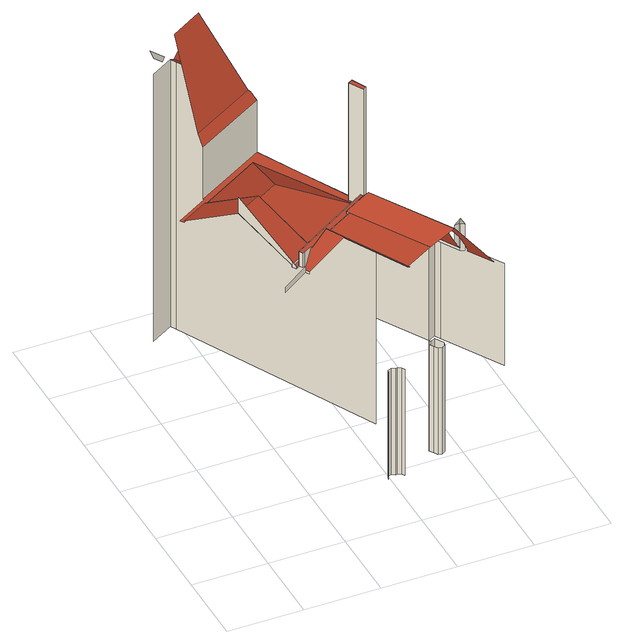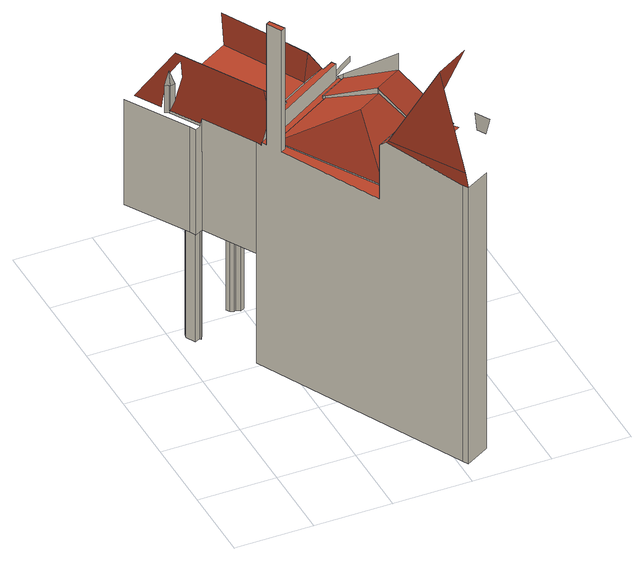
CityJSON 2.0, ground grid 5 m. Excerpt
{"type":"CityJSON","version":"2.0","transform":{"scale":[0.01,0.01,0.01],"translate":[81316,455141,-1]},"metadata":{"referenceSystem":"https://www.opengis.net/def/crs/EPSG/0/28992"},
"CityObjects":{
"building1":{"type":"Building","attributes":{"Volume":104797.07,"Dakoppervlakte":8542.52,"Muuroppervlakte":13883.88,"Vloeroppervlakte":5073.26,"hoogte_Z_max_in_m_NAP":34.28,"GEB_DOEL":"kantoorfunctie - kantoorfunctie,woonfunctie","yearOfConstruction":1620,"measuredHeight":34.75},"geometry":[{"type":"MultiSurface","lod":"2","boundaries":[[[0,1,2,3]],[[4,5,6,7,8]],[[9,10,11,12,1,0]],[[10,9,13]],[[14,15,16,17,2,18]],[[19,20,11,10]],[[21,22,23,19]],[[24,25,22,21]],[[8,7,26,24]],[[27,28,7,6]],[[29,25,24,26]],[[30,15,14,31]],[[2,1,32,33,18]],[[31,14,18,34]],[[26,7,28,35,36,37,29]],[[37,38,29]],[[1,12,39,32]],[[34,18,33,40]],[[36,41,37]],[[41,42,38,37]],[[32,39,43,40,33]],[[44,45,46,30]],[[47,48,49,50]],[[44,30,31,51]],[[52,53,20,19,23]],[[40,54,51,31,34]],[[35,55,56,41,36]],[[57,58,59,60,61]],[[22,25,29,38,42,62,63,64,65,66,52,23]],[[67,68,69,70]],[[71,62,42,41]],[[72,73,60,59,74,75,76,77,46,45,78,43,39,12,11,20,53,79,80,81,82,83,84]],[[85,86,87,88]],[[70,69,57,61,89]],[[56,90,71,41]],[[54,44,51]],[[91,92,93,94]],[[67,70,95]],[[94,93,96,97]],[[88,87,98,99]],[[40,43,78,54]],[[100,63,62,71]],[[97,96,101,102]],[[98,87,95,70,89,103]],[[102,101,104,105]],[[105,104,106,107]],[[107,106,108,109]],[[110,64,63,100]],[[54,78,45,44]],[[111,112,100,71,90]],[[100,112,110]],[[64,110,65]],[[99,98,103,89,61,60,73,72,113,114,82,81,115,116,117,118]],[[65,119,66]],[[66,119,79,53,52]],[[113,72,84,120]],[[120,84,83,121]],[[79,119,80]],[[120,121,114,113]],[[121,83,82,114]],[[80,115,81]],[[122,123,117,116]],[[124,125,122,116,115,80,119,65,110,112,111,126,127,128,129,130,131,132,133,134]],[[135,136,137,138]],[[139,140,136,135]],[[138,137,141,142]],[[143,144,140,139]],[[142,141,145,146]],[[147,148,143,139,135,138,142,146,149]],[[125,150,151,152,123,122]],[[148,153,144,143]],[[146,145,154,149]],[[155,156,157]],[[156,134,133,157]],[[150,125,124,158]],[[147,159,153,148]],[[149,154,159,147]],[[160,152,151,161]],[[155,162,163,156]],[[163,124,134,156]],[[162,164,158,124,163]],[[165,166,160,161]]],"semantics":{"surfaces":[{"type":"WallSurface"},{"type":"RoofSurface"},{"type":"GroundSurface"}],"values":[0,0,0,0,1,0,0,0,0,0,0,0,1,0,1,0,0,0,1,0,0,0,null,1,0,1,1,0,1,1,0,1,0,1,1,1,0,1,0,0,0,0,0,1,0,0,0,0,0,1,1,0,0,0,0,0,0,0,1,0,0,0,1,0,0,0,0,0,2,0,0,0,null,null,0,0,0,0,null,null,null,0]}}]}
},
"vertices":[
[458,657,1692],[458,657,1664],[263,984,1885],[263,984,2001],[334,482,1659],[334,482,1620],[525,612,1620],[525,612,1636],[525,612,1659],[476,628,1664],[476,628,1659],[476,628,1650],[458,657,1650],[479,622,1659],[438,1097,1880],[248,1415,1668],[244,1422,1664],[66,1316,1664],[442,1090,1885],[495,639,1659],[495,639,1650],[511,612,1659],[511,612,1764],[495,639,1764],[522,618,1659],[522,618,1764],[522,618,1636],[539,586,1620],[539,586,1636],[579,652,1764],[248,1415,1660],[438,1097,1851],[637,763,1664],[627,779,1674],[442,1090,1847],[730,505,1889],[667,625,1889],[585,643,1765],[585,643,1764],[637,763,1650],[627,779,1660],[737,734,1776],[737,734,1764],[627,779,1650],[675,1669,1660],[675,1669,1650],[248,1415,1650],[256,2156,2229],[221,2136,2310],[274,2046,2310],[287,2101,2229],[595,1191,1851],[1061,991,1764],[1061,991,1650],[1054,1033,1660],[956,76,1889],[1008,221,1776],[261,1480,2031],[261,1480,1667],[261,1480,1650],[744,1762,1650],[744,1762,2031],[919,843,1764],[909,860,1764],[1055,951,1764],[1063,956,1764],[1078,965,1764],[466,1980,2618],[249,1853,2618],[261,1549,2087],[709,1810,2087],[919,843,1776],[1066,1126,1650],[892,1469,1650],[266,1471,1650],[49,1344,1650],[66,1316,1650],[244,1422,1650],[1054,1033,1650],[1078,965,1650],[1121,992,1650],[1131,998,1650],[1115,1030,1650],[1089,1015,1650],[1035,1109,1650],[297,2252,53],[297,2252,2030],[450,2340,2031],[450,2340,53],[723,1804,2075],[1211,339,1776],[988,445,53],[988,445,840],[996,468,840],[996,468,53],[440,2272,2087],[1021,481,840],[1021,480,53],[470,2304,2031],[470,2304,53],[909,860,1776],[1048,466,840],[1048,466,53],[477,2291,2032],[1055,469,840],[1055,469,53],[1081,459,840],[1081,459,53],[1093,436,840],[1093,436,53],[1055,951,1780],[1353,307,1889],[1043,842,1889],[1066,1126,2518],[1115,1030,2518],[1131,998,1631],[1147,965,1634],[1147,965,840],[1147,965,53],[1078,965,1735],[1035,1109,2518],[1089,1015,2518],[1338,633,1636],[1338,633,840],[1458,455,1612],[1351,640,1612],[1581,243,1612],[1486,408,1612],[1486,402,1616],[1465,378,1667],[1401,341,1790],[1342,358,1862],[1358,416,1790],[1422,453,1667],[1454,458,1616],[1340,569,53],[1340,569,840],[1322,598,840],[1322,598,53],[1355,543,53],[1355,543,840],[1339,632,840],[1339,632,53],[1383,536,53],[1383,536,840],[1346,620,840],[1346,620,53],[1412,577,53],[1406,549,53],[1379,639,53],[1351,640,1593],[1387,661,1593],[1387,661,840],[1406,549,840],[1379,639,840],[1443,416,1862],[1454,458,1790],[1422,453,1790],[1458,455,1593],[1412,577,840],[1409,623,840],[1409,623,1593],[1483,439,1790],[1458,455,1790],[1483,439,1593],[1640,226,1593],[1640,226,840]
]}
